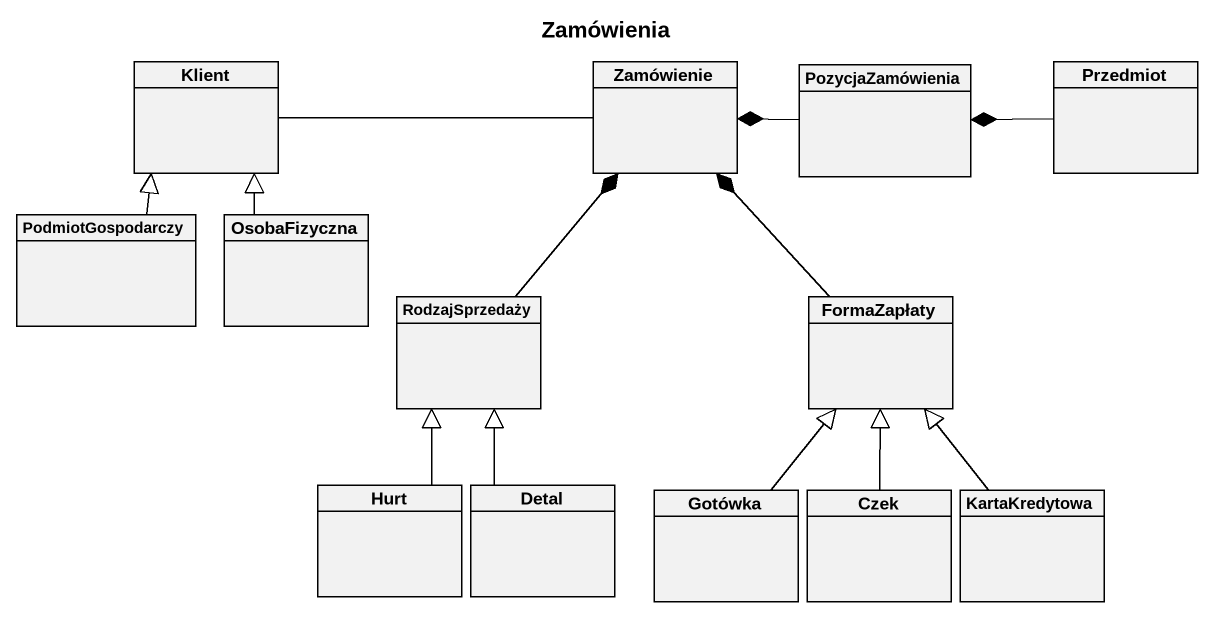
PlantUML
@startuml
title Zamówienia
hide circle
hide empty members
class Klient
class Zamówienie
class PozycjaZamówienia
class Przedmiot
class PodmiotGospodarczy
class OsobaFizyczna
class RodzajSprzedaży
class FormaZapłaty
class Hurt
class Detal
class Gotówka
class Czek
class KartaKredytowa
Zamówienie -left- Klient
PozycjaZamówienia -left-* Zamówienie
Przedmiot -left-* PozycjaZamówienia
PodmiotGospodarczy -up-|> Klient
OsobaFizyczna -up-|> Klient
RodzajSprzedaży -up-* Zamówienie
FormaZapłaty -up-* Zamówienie
Hurt -up-|> RodzajSprzedaży
Detal -up-|> RodzajSprzedaży
Gotówka -up-|> FormaZapłaty
Czek -up-|> FormaZapłaty
KartaKredytowa -up-|> FormaZapłaty
@enduml
